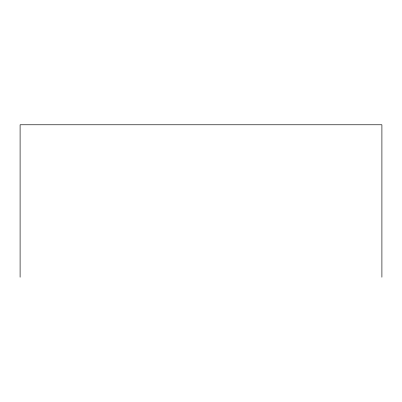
<?xml version="1.0" encoding="UTF-8"?>
<svg xmlns="http://www.w3.org/2000/svg" width="402" height="402" viewBox="0 0 402 402"><rect width="100%" height="100%" fill="white"/><g stroke="black" fill="none" stroke-linecap="round" stroke-linejoin="round"><path stroke-width="0.6" d="M381.9 277.229L381.9 124.771L20.1 124.771L20.1 277.229"/></g></svg>
